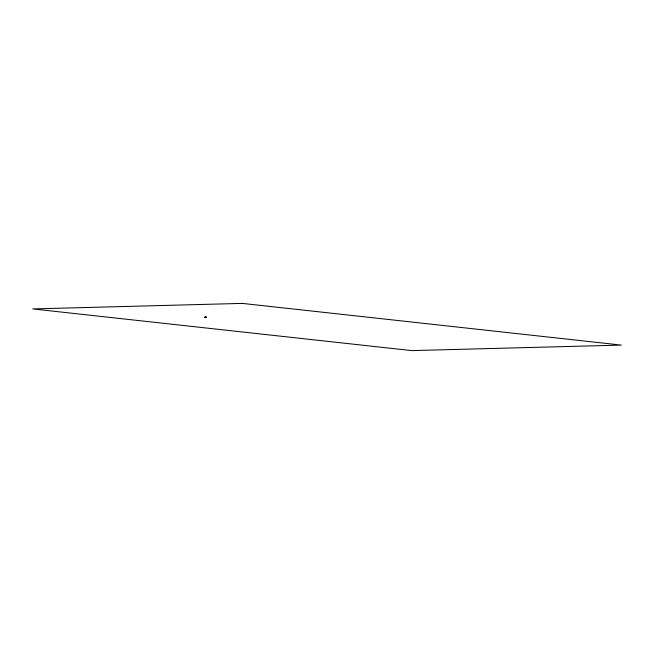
<?xml version="1.0" encoding="UTF-8"?>
<svg xmlns="http://www.w3.org/2000/svg" width="654" height="654" viewBox="0 0 654 654"><rect width="100%" height="100%" fill="white"/><g stroke="black" fill="none" stroke-linecap="round" stroke-linejoin="round"><path stroke-width="0.98" d="M205.797 317.198L204.792 317.165L206.312 317.264L204.931 317.174M206.051 317.125L205.094 317.198L205.699 317.255M206.133 317.133L205.135 317.215M205.928 317.223L205.209 317.206L205.773 317.272M205.282 317.215L205.618 317.239M242.242 303.391L32.7 308.917L411.758 350.609L621.3 345.083L242.242 303.391"/></g></svg>
